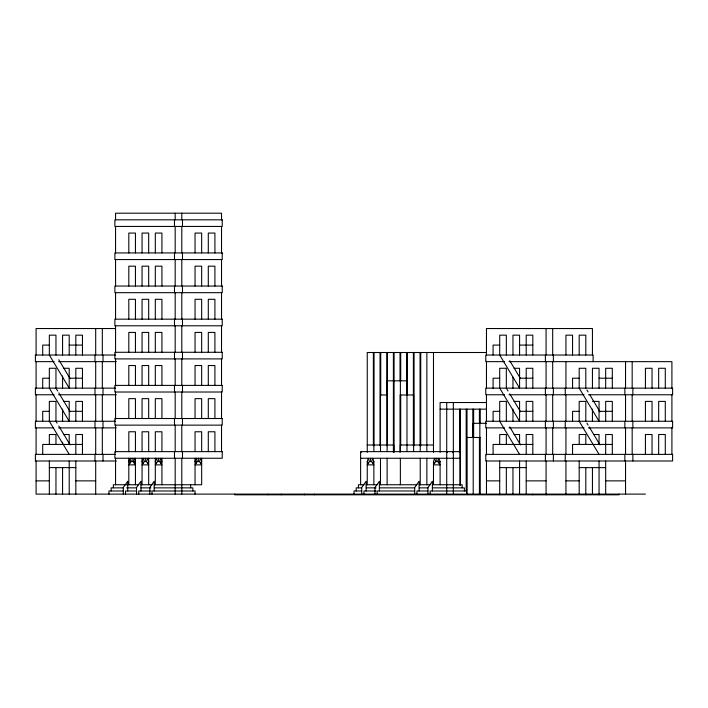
<?xml version="1.0" encoding="UTF-8"?>
<svg xmlns="http://www.w3.org/2000/svg" width="708" height="708" viewBox="0 0 708 708"><rect width="100%" height="100%" fill="white"/><g stroke="black" fill="none" stroke-linecap="round" stroke-linejoin="round"><path stroke-width="1.06" d="M143.166 463.218L142.06 461.563L143.166 458.253L144.264 461.563L142.06 464.873L148.68 464.873L146.476 461.563L147.583 458.253L148.68 461.563L147.583 463.218M196.151 463.218L195.045 461.563L196.151 458.253L197.249 461.563L195.045 464.873L201.665 464.873L199.461 461.563L200.568 458.253L201.665 461.563L200.568 463.218M367.248 484.75L367.248 461.563L368.346 458.253L369.452 461.563L367.248 464.873L373.868 464.873L371.665 461.563L372.762 458.253L373.868 461.563L373.868 484.75M433.482 484.75L433.482 461.563L434.579 458.253L435.685 461.563L433.482 464.873L440.102 464.873L437.889 461.563L438.995 458.253L440.102 461.563L440.102 484.75M129.918 463.218L128.812 461.563L129.918 458.253L131.024 461.563L128.812 464.873L135.44 464.873L133.228 461.563L134.334 458.253L135.44 461.563L134.334 463.218M156.406 463.218L155.309 461.563L156.406 458.253L157.512 461.563L155.309 464.873L161.928 464.873L159.725 461.563L160.822 458.253L161.928 461.563L160.822 463.218M372.762 463.218L373.868 461.563M438.995 463.218L440.102 461.563M459.97 485.423L459.97 451.633L459.28 452.324L459.28 451.633M115.563 328.539L36.09 328.539L36.09 355.027M49.339 345.088L42.71 345.088L42.71 355.027M69.207 345.088L82.455 345.088M499.706 345.088L493.087 345.088L493.087 355.027M519.575 345.088L532.823 345.088M486.467 352.504L367.248 352.504L367.248 452.324M115.563 355.027L35.4 355.027L35.4 361.646L54.162 361.646M58.578 361.646L116.254 361.646M504.538 361.646L485.776 361.646L485.776 355.027L593.118 355.027L593.118 361.646M508.955 361.646L671.91 361.646L671.91 388.143M63.685 368.275L69.207 368.275L69.207 388.143L49.339 355.027L49.339 335.158L55.959 335.158L55.959 355.027M514.061 368.275L519.575 368.275L519.575 388.143L499.706 355.027L499.706 335.158L506.335 335.158L506.335 355.027M49.339 378.205L42.71 378.205L42.71 388.143M69.207 378.205L82.455 378.205M499.706 378.205L493.087 378.205L493.087 388.143M519.575 378.205L532.823 378.205M579.188 378.205L572.56 378.205L572.56 388.143M599.057 378.205L612.305 378.205M115.563 388.143L35.4 388.143L35.4 394.763L54.162 394.763M58.578 394.763L116.254 394.763M504.538 394.763L485.776 394.763L485.776 388.143L672.6 388.143L672.6 394.763L588.428 394.763M508.955 394.763L584.011 394.763M387.462 394.984L380.497 394.984L380.497 451.633M63.685 401.392L69.207 401.392L69.207 421.26L49.339 388.143L49.339 368.275L55.959 368.275L55.959 388.143L57.667 390.984M514.061 401.392L519.575 401.392L519.575 421.26L499.706 388.143L499.706 368.275L506.335 368.275L506.335 388.143M592.437 401.392L599.057 401.392L599.057 421.26L579.188 388.143L579.188 368.275L585.808 368.275L585.808 388.143M486.467 402.525L440.102 402.525L440.102 452.324M440.102 409.144L486.467 409.144M49.339 411.321L42.71 411.321L42.71 421.26M69.207 411.321L82.455 411.321M499.706 411.321L493.087 411.321L493.087 421.26M519.575 411.321L532.823 411.321M579.188 411.321L572.56 411.321L572.56 421.26M599.057 411.321L612.305 411.321M115.563 421.26L35.4 421.26L35.4 427.88L53.755 427.88M486.467 423.313L473.218 423.313L473.218 494.113M58.578 427.88L116.254 427.88M504.538 427.88L485.776 427.88L485.776 421.26L672.6 421.26L672.6 427.88L588.428 427.88M508.955 427.88L584.011 427.88M63.685 434.508L69.207 434.508L69.207 444.438M514.061 434.508L519.575 434.508L519.575 444.438M593.534 434.508L599.057 434.508L599.057 444.438M82.455 444.438L42.71 444.438L42.71 454.377M532.823 444.438L493.087 444.438L493.087 454.377M612.305 444.438L572.56 444.438L572.56 454.377M367.248 445.005L393.736 445.005L393.736 451.633M433.482 445.005L400.365 445.005L400.365 451.633M459.97 451.633L360.62 451.633L360.62 484.75M115.563 454.377L35.4 454.377L35.4 460.996L116.254 460.996M360.62 458.253L459.97 458.253M131.024 461.563L134.334 461.563M144.264 461.563L146.476 461.563M157.512 461.563L160.822 461.563M196.151 461.563L199.461 461.563M369.452 461.563L371.665 461.563M435.685 461.563L438.995 461.563M49.339 467.616L75.827 467.616M499.706 467.616L526.203 467.616M579.188 467.616L605.676 467.616M36.09 480.865L49.339 480.865M75.827 480.865L95.695 480.865M486.467 480.865L499.706 480.865M526.203 480.865L546.072 480.865M565.94 480.865L579.188 480.865M605.676 480.865L625.545 480.865M138.75 484.75L113.36 484.75L113.36 487.865M140.954 484.75L151.999 484.75M154.202 484.75L201.665 484.75L201.665 458.253M363.939 484.75L358.416 484.75L358.416 487.865M366.142 484.75L377.178 484.75M379.391 484.75L416.924 484.75M419.127 484.75L430.163 484.75M432.376 484.75L462.174 484.75L462.174 487.865M123.298 487.865L111.156 487.865L111.156 490.989M126.608 487.865L136.538 487.865M140.954 487.865L150.893 487.865M154.202 487.865L192.841 487.865L192.841 490.989M361.726 487.865L356.204 487.865L356.204 490.989M366.142 487.865L376.081 487.865M379.391 487.865L414.711 487.865M419.127 487.865L427.959 487.865M432.376 487.865L464.386 487.865L464.386 490.989M123.298 490.989L108.944 490.989L108.944 494.113M136.538 490.989L125.502 490.989L125.502 494.113M150.893 490.989L138.75 490.989L138.75 494.113M361.726 490.989L354 490.989L354 494.113M376.081 490.989L363.939 490.989L363.939 494.113M414.711 490.989L377.178 490.989L377.178 494.113M427.959 490.989L416.924 490.989L416.924 494.113M466.59 490.989L430.163 490.989L430.163 494.113M645.422 494.113L36.09 494.113L36.09 460.996M433.482 461.563L434.579 463.218M367.248 461.563L368.346 463.218M586.941 390.037L588.082 391.931M589.782 394.763L600.003 411.799M586.941 423.154L588.082 425.039M589.215 426.933L600.003 444.916M599.057 454.377L579.188 421.26L579.188 401.392L585.808 401.392L585.808 421.26M509.742 360.699L520.522 378.683M506.901 389.09L508.034 390.984M509.742 393.816L520.522 411.799M509.742 426.933L520.522 444.916M519.575 454.377L499.706 421.26L499.706 401.392L506.335 401.392L506.335 421.26M58.799 359.761L70.154 378.683M58.799 392.869L70.154 411.799M57.091 423.154L55.959 421.26L55.959 401.392L49.339 401.392L49.339 421.26L69.207 454.377M58.799 425.986L70.154 444.916M671.91 394.763L671.91 421.26M671.91 427.88L671.91 454.377M665.29 388.143L665.29 368.275L658.661 368.275L658.661 388.143M665.29 421.26L665.29 401.392L658.661 401.392L658.661 421.26M665.29 454.377L665.29 434.508L658.661 434.508L658.661 454.377M652.041 388.143L652.041 368.275L645.422 368.275L645.422 388.143M652.041 421.26L652.041 401.392L645.422 401.392L645.422 421.26M652.041 454.377L652.041 434.508L645.422 434.508L645.422 454.377M632.864 388.143L632.864 394.763M632.864 421.26L632.864 427.88M632.864 454.377L632.864 460.996M632.173 361.646L632.173 388.143M632.173 394.763L632.173 421.26M632.173 427.88L632.173 454.377M625.545 361.646L625.545 388.143M625.545 394.763L625.545 421.26M625.545 427.88L625.545 454.377M625.545 460.996L625.545 494.113M624.854 388.143L624.854 394.763M624.854 421.26L624.854 427.88M624.854 454.377L624.854 460.996M618.925 494.113L618.925 494.804L234.782 494.804L234.782 494.113M612.305 388.143L612.305 368.275L605.676 368.275L605.676 388.143M612.305 421.26L612.305 401.392L605.676 401.392L605.676 421.26M612.305 454.377L612.305 434.508L605.676 434.508L605.676 454.377M605.676 460.996L605.676 494.113M599.057 388.143L599.057 368.275L592.437 368.275L592.437 388.143M599.057 460.996L599.057 494.804M592.437 355.027L592.437 328.539L486.467 328.539L486.467 355.027M592.437 409.118L592.437 421.26M592.437 467.616L592.437 494.113M585.808 355.027L585.808 335.158L579.188 335.158L579.188 355.027M585.808 444.438L585.808 434.508L579.188 434.508L579.188 444.438M585.808 467.616L585.808 494.804M579.188 460.996L579.188 494.113M572.56 355.027L572.56 335.158L565.94 335.158L565.94 355.027M565.94 361.646L565.94 388.143M565.94 394.763L565.94 421.26M565.94 427.88L565.94 454.377M565.94 460.996L565.94 494.113M565.25 388.143L565.25 394.763M565.25 421.26L565.25 427.88M565.25 454.377L565.25 460.996M553.382 355.027L553.382 361.646M553.382 388.143L553.382 394.763M553.382 421.26L553.382 427.88M553.382 454.377L553.382 460.996M552.691 328.539L552.691 355.027M552.691 361.646L552.691 388.143M552.691 394.763L552.691 421.26M552.691 427.88L552.691 454.377M546.072 328.539L546.072 355.027M546.072 361.646L546.072 388.143M546.072 394.763L546.072 421.26M546.072 427.88L546.072 454.377M546.072 460.996L546.072 494.804M545.381 355.027L545.381 361.646M545.381 388.143L545.381 394.763M545.381 421.26L545.381 427.88M545.381 454.377L545.381 460.996M532.823 355.027L532.823 335.158L526.203 335.158L526.203 355.027M532.823 388.143L532.823 368.275L526.203 368.275L526.203 388.143M532.823 421.26L532.823 401.392L526.203 401.392L526.203 421.26M532.823 454.377L532.823 434.508L526.203 434.508L526.203 454.377M532.823 494.113L532.823 494.804M526.203 460.996L526.203 494.113M519.575 355.027L519.575 335.158L512.955 335.158L512.955 355.027M519.575 460.996L519.575 494.113M512.955 377.107L512.955 388.143M512.955 409.118L512.955 421.26M512.955 467.616L512.955 494.113M506.335 444.438L506.335 434.508L499.706 434.508L499.706 444.438M506.335 467.616L506.335 494.113M499.706 460.996L499.706 494.804M486.467 361.204L486.467 388.391M486.467 394.763L486.467 421.26M486.467 427.667L486.467 454.899M486.467 460.342L486.467 494.113M480.254 409.144L480.254 423.313M480.254 494.113L480.254 437.473L466.59 437.473L466.59 494.113M479.838 423.313L479.838 437.473M479.422 409.144L479.422 423.313M479.422 437.473L479.422 494.113M473.634 409.144L473.634 437.473M472.802 409.144L472.802 437.473M467.006 409.144L467.006 494.113M466.183 409.144L466.183 490.803M460.386 409.144L460.386 485.281M459.554 409.144L459.554 452.182M453.35 402.525L453.35 494.113M452.66 451.633L452.66 452.324M447.412 451.633L447.412 452.324M446.721 402.525L446.721 494.113M436.792 458.253L436.792 461.563M433.482 352.504L433.482 452.324M432.376 490.989L432.376 481.245L427.959 487.493L427.959 494.113M426.853 352.504L426.853 451.633M426.853 458.253L426.853 484.75M420.738 352.504L420.738 445.739M420.233 445.005L420.233 451.633M420.233 458.253L420.233 484.75M420.048 352.504L420.048 445.739M419.127 490.989L419.127 481.245L414.711 487.493L414.711 494.113M414.074 352.504L414.074 445.739M413.605 451.633L413.605 394.984L400.02 394.984L400.02 452.324M413.375 352.504L413.375 445.739M407.33 352.504L407.33 394.984M406.985 451.633L406.985 380.824L387.117 380.824L387.117 394.984M406.64 352.504L406.64 394.984M400.71 352.504L400.71 380.824M400.71 394.984L400.71 445.704M400.365 380.824L400.365 394.984M400.365 458.253L400.365 484.75M400.02 352.504L400.02 380.824M394.082 352.504L394.082 452.324M393.391 352.504L393.391 452.324M387.462 352.504L387.462 445.704M387.117 445.005L387.117 451.633M387.117 458.253L387.117 484.75M386.772 352.504L386.772 445.704M380.727 352.504L380.727 395.285M380.497 458.253L380.497 484.75M380.028 352.504L380.028 445.739M379.391 490.989L379.391 481.245L374.974 487.493L374.974 494.113M374.054 352.504L374.054 445.739M373.868 445.005L373.868 451.633M373.364 352.504L373.364 445.739M370.558 458.253L370.558 461.563M366.142 490.989L366.142 481.245L361.726 487.493L361.726 494.113M361.31 451.633L361.31 452.324M314.264 494.113L314.264 494.804M304.325 494.113L304.325 494.804M281.147 494.113L281.147 494.804M267.898 494.113L267.898 494.804M221.533 219.825L221.533 213.197L115.563 213.197L115.563 219.825M221.533 226.445L221.533 252.933M221.533 259.562L221.533 286.05M221.533 292.678L221.533 319.166M221.533 325.795L221.533 352.283M221.533 358.903L221.533 385.4M221.533 392.02L221.533 418.517M221.533 425.136L221.533 451.633M214.913 252.933L214.913 233.065L208.294 233.065L208.294 252.933M214.913 286.05L214.913 266.181L208.294 266.181L208.294 286.05M214.913 319.166L214.913 299.298L208.294 299.298L208.294 319.166M214.913 352.283L214.913 332.415L208.294 332.415L208.294 352.283M214.913 385.4L214.913 365.532L208.294 365.532L208.294 385.4M214.913 418.517L214.913 398.648L208.294 398.648L208.294 418.517M214.913 451.633L214.913 431.765L208.294 431.765L208.294 451.633M201.665 252.933L201.665 233.065L195.045 233.065L195.045 252.933M201.665 286.05L201.665 266.181L195.045 266.181L195.045 286.05M201.665 319.166L201.665 299.298L195.045 299.298L195.045 319.166M201.665 352.283L201.665 332.415L195.045 332.415L195.045 352.283M201.665 385.4L201.665 365.532L195.045 365.532L195.045 385.4M201.665 418.517L201.665 398.648L195.045 398.648L195.045 418.517M201.665 451.633L201.665 431.765L195.045 431.765L195.045 451.633M198.355 458.253L198.355 461.563M195.045 458.253L195.045 484.75M195.045 494.113L195.045 490.989L151.999 490.989L151.999 494.113M190.629 484.75L190.629 487.865M182.487 219.825L182.487 226.445M182.487 252.933L182.487 259.562M182.487 286.05L182.487 292.678M182.487 319.166L182.487 325.795M182.487 352.283L182.487 358.903M182.487 385.4L182.487 392.02M182.487 418.517L182.487 425.136M182.487 451.633L182.487 458.253M181.797 213.197L181.797 219.825M181.797 226.445L181.797 252.933M181.797 259.562L181.797 286.05M181.797 292.678L181.797 319.166M181.797 325.795L181.797 352.283M181.797 358.903L181.797 385.4M181.797 392.02L181.797 418.517M181.797 425.136L181.797 451.633M181.797 458.253L181.797 494.113M175.177 213.197L175.177 219.825M175.177 226.445L175.177 252.933M175.177 259.562L175.177 286.05M175.177 292.678L175.177 319.166M175.177 325.795L175.177 352.283M175.177 358.903L175.177 385.4M175.177 392.02L175.177 418.517M175.177 425.136L175.177 451.633M175.177 458.253L175.177 494.113M174.487 219.825L174.487 226.445M174.487 252.933L174.487 259.562M174.487 286.05L174.487 292.678M174.487 319.166L174.487 325.795M174.487 352.283L174.487 358.903M174.487 385.4L174.487 392.02M174.487 418.517L174.487 425.136M174.487 451.633L174.487 458.253M161.928 252.933L161.928 233.065L155.309 233.065L155.309 252.933M161.928 286.05L161.928 266.181L155.309 266.181L155.309 286.05M161.928 319.166L161.928 299.298L155.309 299.298L155.309 319.166M161.928 352.283L161.928 332.415L155.309 332.415L155.309 352.283M161.928 385.4L161.928 365.532L155.309 365.532L155.309 385.4M161.928 418.517L161.928 398.648L155.309 398.648L155.309 418.517M161.928 451.633L161.928 431.765L155.309 431.765L155.309 451.633M161.928 458.253L161.928 484.75M158.619 458.253L158.619 461.563M155.309 458.253L155.309 484.75M154.202 490.989L154.202 481.245L149.786 487.493L149.786 494.113M148.68 252.933L148.68 233.065L142.06 233.065L142.06 252.933M148.68 286.05L148.68 266.181L142.06 266.181L142.06 286.05M148.68 319.166L148.68 299.298L142.06 299.298L142.06 319.166M148.68 352.283L148.68 332.415L142.06 332.415L142.06 352.283M148.68 385.4L148.68 365.532L142.06 365.532L142.06 385.4M148.68 418.517L148.68 398.648L142.06 398.648L142.06 418.517M148.68 451.633L148.68 431.765L142.06 431.765L142.06 451.633M148.68 458.253L148.68 484.75M145.37 458.253L145.37 461.563M142.06 458.253L142.06 484.75M140.954 490.989L140.954 481.245L136.538 487.493L136.538 494.113M135.44 252.933L135.44 233.065L128.812 233.065L128.812 252.933M135.44 286.05L135.44 266.181L128.812 266.181L128.812 286.05M135.44 319.166L135.44 299.298L128.812 299.298L128.812 319.166M135.44 352.283L135.44 332.415L128.812 332.415L128.812 352.283M135.44 385.4L135.44 365.532L128.812 365.532L128.812 385.4M135.44 418.517L135.44 398.648L128.812 398.648L128.812 418.517M135.44 451.633L135.44 431.765L128.812 431.765L128.812 451.633M135.44 458.253L135.44 484.75M132.122 458.253L132.122 461.563M128.812 458.253L128.812 484.75M127.706 490.989L127.706 481.245L123.298 487.493L123.298 494.113M115.563 226.445L115.563 252.933M115.563 259.562L115.563 286.05M115.563 292.678L115.563 319.166M115.563 325.795L115.563 352.823M115.563 358.903L115.563 385.931M115.563 392.02L115.563 419.048M115.563 425.136L115.563 452.164M115.563 458.253L115.563 484.75M103.014 355.027L103.014 361.646M103.014 388.143L103.014 394.763M103.014 421.26L103.014 427.88M103.014 454.377L103.014 460.996M102.324 328.539L102.324 355.027M102.324 361.646L102.324 388.143M102.324 394.763L102.324 421.26M102.324 427.88L102.324 454.377M95.695 328.539L95.695 355.027M95.695 361.646L95.695 388.143M95.695 394.763L95.695 421.26M95.695 427.88L95.695 454.377M95.695 460.996L95.695 494.113M95.005 355.027L95.005 361.646M95.005 388.143L95.005 394.763M95.005 421.26L95.005 427.88M95.005 454.377L95.005 460.996M82.455 355.027L82.455 335.158L75.827 335.158L75.827 355.027M82.455 388.143L82.455 368.275L75.827 368.275L75.827 388.143M82.455 421.26L82.455 401.392L75.827 401.392L75.827 421.26M82.455 454.377L82.455 434.508L75.827 434.508L75.827 454.377M75.827 460.996L75.827 494.113M69.207 355.027L69.207 335.158L62.578 335.158L62.578 355.027M69.207 460.996L69.207 494.113M62.578 376.001L62.578 388.143M62.578 409.118L62.578 421.26M62.578 442.234L62.578 444.438M62.578 467.616L62.578 494.113M55.959 444.438L55.959 434.508L49.339 434.508L49.339 444.438M55.959 467.616L55.959 494.113M49.339 460.996L49.339 494.113M36.09 361.646L36.09 388.143M36.09 394.763L36.09 421.26M36.09 427.88L36.09 454.377M222.224 219.825L114.882 219.825L114.882 226.445L222.224 226.445L222.224 219.825M222.224 252.933L114.882 252.933L114.882 259.562L222.224 259.562L222.224 252.933M222.224 286.05L114.882 286.05L114.882 292.678L222.224 292.678L222.224 286.05M222.224 319.166L114.882 319.166L114.882 325.795L222.224 325.795L222.224 319.166M222.224 352.283L114.882 352.283L114.882 358.903L222.224 358.903L222.224 352.283M222.224 385.4L114.882 385.4L114.882 392.02L222.224 392.02L222.224 385.4M222.224 418.517L114.882 418.517L114.882 425.136L222.224 425.136L222.224 418.517M222.224 451.633L114.882 451.633L114.882 458.253L222.224 458.253L222.224 451.633M672.6 454.377L485.776 454.377L485.776 460.996L672.6 460.996L672.6 454.377"/></g></svg>
